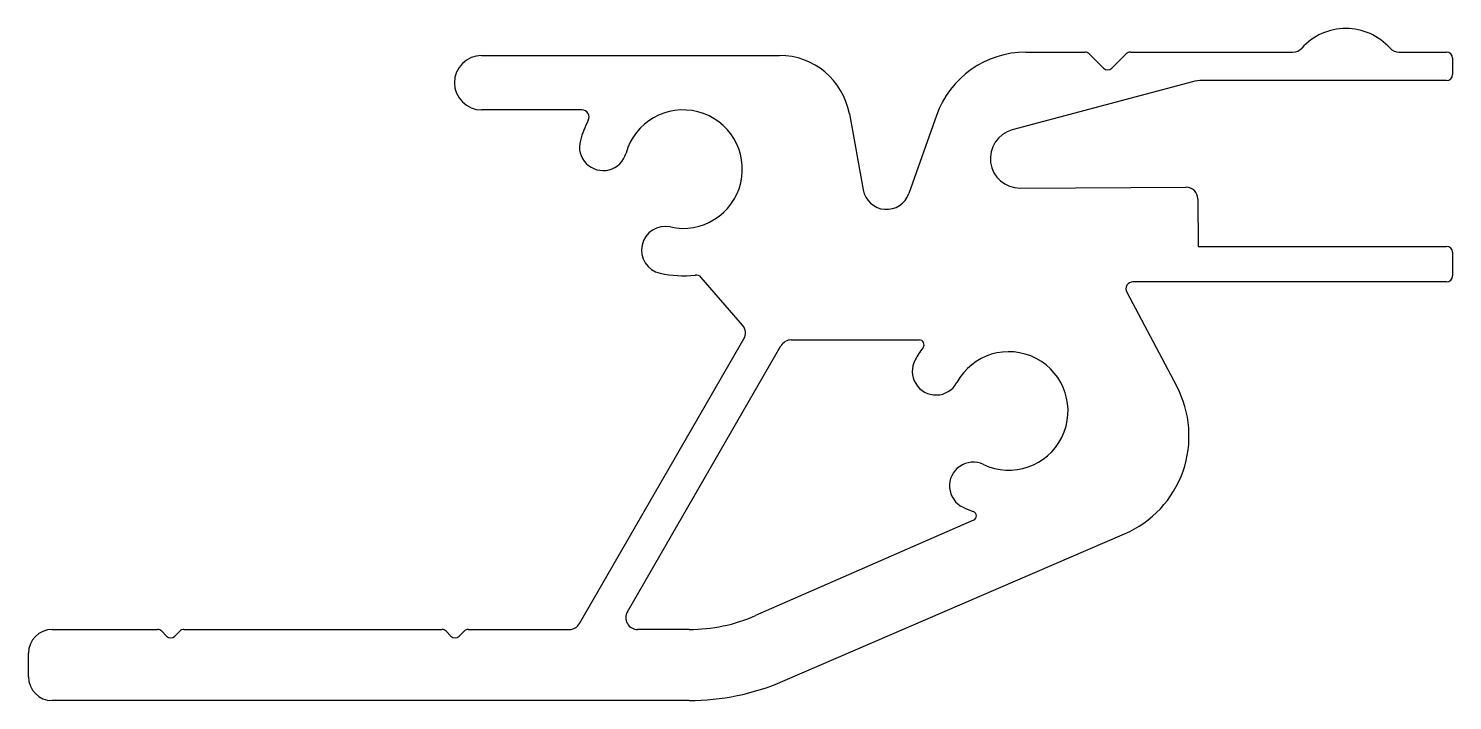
# Model space of a CAD drawing. Extents: x 611.5 to 671.6, y 462.1 to 490.4.
import ezdxf

# ---------------------------------------------------------------- set-up
doc = ezdxf.new("R2010")
doc.units = 0
doc.layers.get('0').update_dxf_attribs({"linetype": 'CONTINUOUS'})

msp = doc.modelspace()

# ---------------------------------------------------------------- linework, layer by layer
for p, q in [((630.637, 489.302), (643.201, 489.302)), ((653.603, 489.442), (656.096, 489.442)), ((656.273, 489.368), (656.876, 488.765)), ((657.23, 488.765), (657.833, 489.368)), ((658.01, 489.442), (664.867, 489.442)), ((669.339, 489.442), (671.353, 489.442)), ((671.603, 489.192), (671.603, 488.492)), ((660.628, 488.187), (653.028, 486.155)), ((671.353, 488.242), (661.041, 488.242)), ((634.871, 487.002), (630.637, 487.002)), ((646.153, 486.839), (646.738, 483.623)), ((649.831, 486.773), (648.665, 483.469)), ((653.358, 483.7), (660.358, 483.739)), ((660.86, 483.242), (660.871, 481.242)), ((660.871, 481.242), (671.353, 481.242)), ((671.603, 480.992), (671.603, 479.992)), ((641.648, 477.908), (639.907, 479.929)), ((671.353, 479.742), (658.12, 479.742)), ((657.855, 479.301), (659.958, 475.347)), ((634.765, 465.316), (641.702, 477.332)), ((643.7, 477.292), (649.105, 477.292)), ((636.786, 465.816), (643.267, 477.042)), ((651.392, 469.678), (642.198, 465.654)), ((643.352, 462.884), (657.767, 469.102)), ((612.517, 465.066), (616.96, 465.066)), ((618.074, 465.066), (628.96, 465.066)), ((630.074, 465.066), (634.332, 465.066)), ((639.392, 465.066), (637.219, 465.066)), ((617.34, 464.79), (617.137, 464.993)), ((617.897, 464.993), (617.694, 464.79)), ((629.34, 464.79), (629.137, 464.993)), ((629.897, 464.993), (629.694, 464.79)), ((611.517, 463.066), (611.517, 464.066)), ((639.392, 462.066), (612.517, 462.066))]:
    msp.add_line(p, q)
for centre, radius, start, end in [((667.103, 487.942), 2.5, 41.81031, 138.18969), ((630.637, 488.152), 1.15, 90, 270), ((643.201, 486.302), 3, 10.31381, 90), ((653.603, 485.442), 4, 90, 160.55626), ((656.096, 489.192), 0.25, 45, 90), ((658.01, 489.192), 0.25, 90, 135), ((664.867, 489.942), 0.5, 270, 318.18969), ((669.339, 489.942), 0.5, 221.81031, 270), ((671.353, 489.192), 0.25, 0, 90), ((657.053, 488.942), 0.25, 225, 315), ((661.041, 486.642), 1.6, 90, 104.96775), ((671.353, 488.492), 0.25, 270, 360), ((634.871, 486.702), 0.3, 332.72039, 90), ((639.137, 484.502), 2.5, 257.60155, 164.39845), ((639.137, 484.502), 4.5, 152.72039, 164.39845), ((653.351, 484.949), 1.249, 104.96775, 270.31577), ((635.766, 485.443), 1, 164.39845, 344.39845), ((660.36, 483.239), 0.5, 0.31577, 90.31577), ((647.722, 483.802), 1, 190.31381, 340.55626), ((638.386, 481.084), 1, 77.60155, 257.60155), ((671.353, 480.992), 0.25, 0, 90), ((639.137, 484.502), 4.5, 257.60155, 276.49214), ((639.68, 479.733), 0.3, 40.74493, 96.49214), ((658.12, 479.442), 0.3, 90, 208), ((671.353, 479.992), 0.25, 270, 360), ((641.269, 477.582), 0.5, 330, 40.74493), ((643.7, 476.792), 0.5, 90, 150), ((649.105, 477.092), 0.2, 323.43426, 90), ((652.88, 474.292), 4.5, 143.43426, 151.39845), ((652.88, 474.292), 2.5, 244.60155, 151.39845), ((649.807, 475.967), 1, 151.39845, 331.39845), ((655.985, 473.234), 4.5, 293.33307, 28), ((651.378, 471.13), 1, 64.60155, 244.60155), ((652.88, 474.292), 4.5, 244.60155, 250.51843), ((651.312, 469.861), 0.2, 293.63711, 70.51843), ((637.219, 465.566), 0.5, 150, 270), ((612.517, 464.066), 1, 90, 180), ((616.96, 464.816), 0.25, 45, 90), ((618.074, 464.816), 0.25, 90, 135), ((628.96, 464.816), 0.25, 45, 90), ((630.074, 464.816), 0.25, 90, 135), ((634.332, 465.566), 0.5, 270, 330), ((639.392, 472.066), 7, 270, 293.63711), ((617.517, 464.966), 0.25, 225, 315), ((629.517, 464.966), 0.25, 225, 315), ((612.517, 463.066), 1, 180, 270), ((639.392, 472.066), 10, 270, 293.33307)]:
    msp.add_arc(centre, radius, start, end)

doc.saveas('drawing.dxf')
